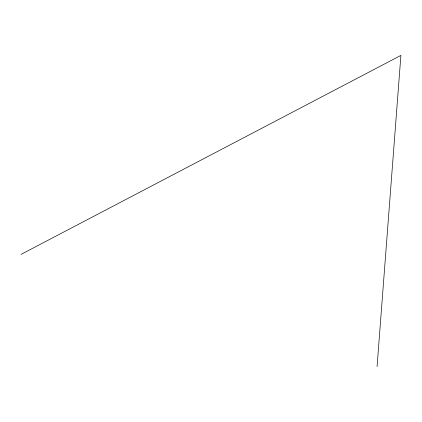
<?xml version="1.0" encoding="UTF-8"?>
<svg xmlns="http://www.w3.org/2000/svg" width="422" height="422" viewBox="0 0 422 422"><rect width="100%" height="100%" fill="white"/><g stroke="black" fill="none" stroke-linecap="round" stroke-linejoin="round"><path stroke-width="0.63" d="M377.078 366.602L400.9 55.398L21.1 254.366"/></g></svg>
